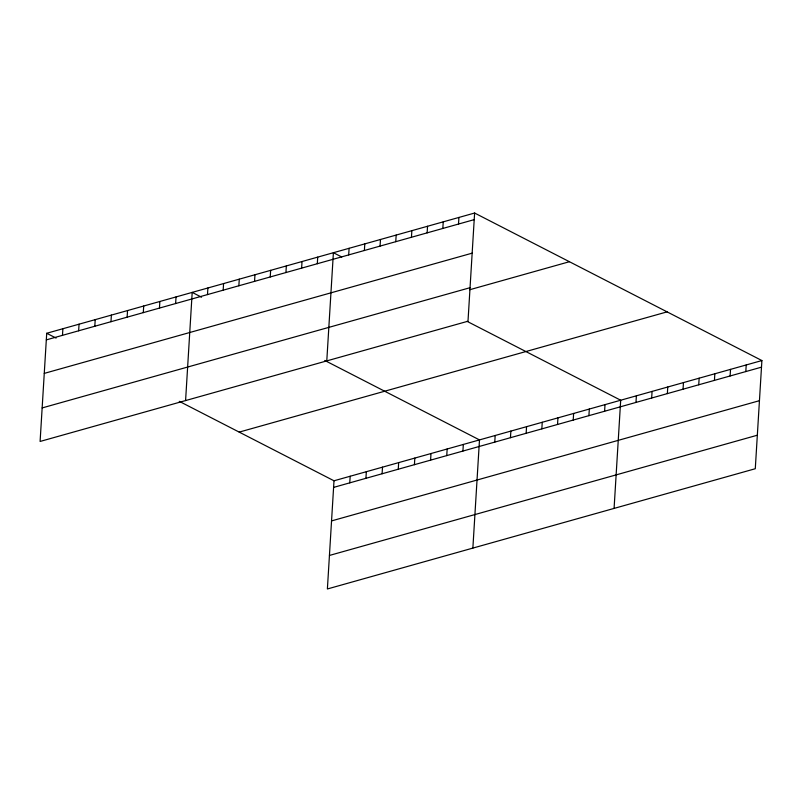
<?xml version="1.0" encoding="UTF-8"?>
<svg xmlns="http://www.w3.org/2000/svg" width="802" height="802" viewBox="0 0 802 802"><rect width="100%" height="100%" fill="white"/><g stroke="black" fill="none" stroke-linecap="round" stroke-linejoin="round"><path stroke-width="1.2" d="M46.716 333.271L40.1 441.451L467.997 321.211L474.614 213.031L46.716 333.271L56.09 338.083M62.476 335.336L62.877 328.73M78.646 330.785L79.047 324.178M94.806 326.244L95.207 319.637M110.977 321.702L111.378 315.096M127.137 317.161L127.538 310.554M143.297 312.62L143.708 306.013M159.468 308.078L159.869 301.472M175.628 303.537L176.039 296.93M185.583 400.569L192.199 292.389L201.573 297.201M207.487 294.585L207.888 287.978M223.177 290.174L223.578 283.567M238.866 285.773L239.267 279.166M254.555 281.362L254.956 274.755M270.244 276.951L270.645 270.344M285.933 272.54L286.334 265.933M301.622 268.139L302.023 261.532M317.311 263.728L317.712 257.121M326.785 360.89L333.401 252.71L341.742 256.991M179.257 401.331L334.003 480.789L327.386 588.969L755.283 468.729L761.9 360.549L474.614 213.031M348.69 254.906L349.101 248.299M349.762 482.844L350.173 476.248M364.379 250.505L364.79 243.898M365.933 478.303L366.334 471.696M380.068 246.094L380.479 239.487M395.757 241.683L396.168 235.076M382.093 473.761L382.504 467.155M411.446 237.272L411.857 230.665M398.263 469.22L398.664 462.614M427.135 232.871L427.546 226.264M414.423 464.679L414.824 458.072M442.824 228.46L443.235 221.853M430.594 460.137L430.995 453.531M458.513 224.049L458.924 217.442M446.754 455.596L447.155 448.99M462.924 451.055L463.325 444.448M472.869 548.087L479.486 439.907L324.75 360.449M494.774 442.102L495.175 435.496M510.463 437.692L510.864 431.085M526.152 433.291L526.553 426.684M541.841 428.88L542.242 422.273M557.53 424.469L557.941 417.862M573.219 420.058L573.63 413.451M588.909 415.657L589.32 409.05M604.598 411.246L605.009 404.639M614.081 508.408L620.698 400.228L467.065 321.341M635.976 402.424L636.387 395.817M651.665 398.023L652.076 391.416M667.354 393.612L667.765 387.005M683.053 389.201L683.454 382.594M698.742 384.79L699.143 378.183M714.432 380.389L714.833 373.782M730.121 375.978L730.522 369.371M745.81 371.567L746.211 364.96M46.316 339.878L474.213 219.638M44.26 373.391L472.157 253.161M42.155 407.927L470.042 287.697M469.681 289.743L569.42 261.713M239.196 432.108L667.094 311.868M334.003 480.789L761.9 360.549M333.602 487.395L761.499 367.156M331.547 520.909L759.444 400.679M329.442 555.445L757.329 435.215"/></g></svg>
